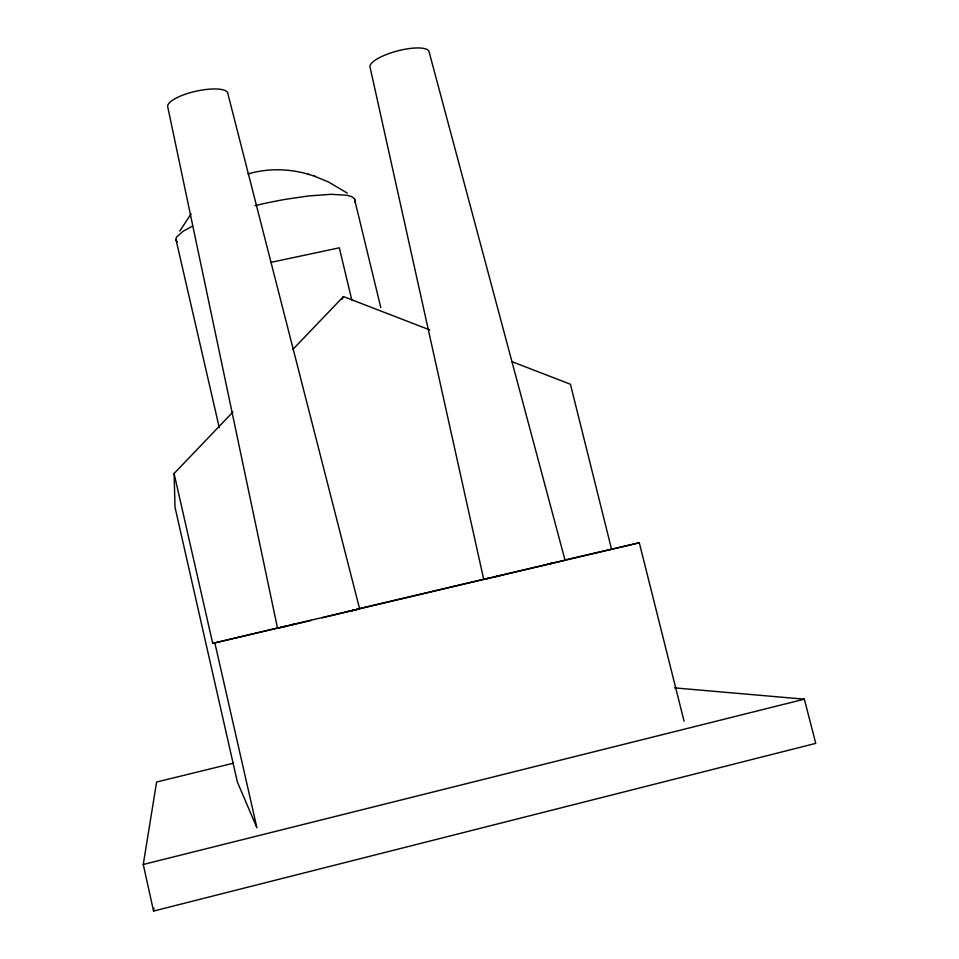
<?xml version="1.0" encoding="UTF-8"?>
<svg xmlns="http://www.w3.org/2000/svg" width="959" height="959" viewBox="0 0 959 959"><rect width="100%" height="100%" fill="white"/><g stroke="black" fill="none" stroke-linecap="round" stroke-linejoin="round"><path stroke-width="1.44" d="M674.501 687.879L804.361 699.171L815.737 743.369L153.56 911.05L153.836 908.101M153.56 911.05L143.263 864.479L156.605 782.017L233.517 763.184M342.171 299.256L343.43 296.583L429.776 329.92M179.824 230.999L191.105 213.857M256.401 826.586L237.352 781.957L175.029 507.311L174.094 473.506L232.953 412.01M292.843 349.448L343.43 296.583M192.579 226.06L183.253 231.155L176.876 236.741A58.775 12.97 -12.9 0 0 176.588 241.117L177.259 241.812M247.997 173.963C267.885 168.065 289.462 168.532 309.277 174.514M565.043 560.188L483.72 579.368L370.234 67.933A30.568 8.823 -14.8 0 1 395.54 51.45A30.568 8.823 -14.8 0 1 428.973 51.354L565.043 560.188L564.084 560.368M485.985 578.792L488.299 578.253M322.056 617.86L359.613 608.797L228.002 94.21A30.88 9.087 -12.7 0 0 198.153 90.757A30.88 9.087 -12.7 0 0 167.633 106.365L277.535 628.241L311.064 620.449M143.263 864.479L804.361 699.171M279.345 627.749L281.371 627.246M283.037 626.85L285.41 626.275M291.764 624.741L294.425 624.105M348.309 611.398L350.838 610.799M493.753 577.102L500.31 575.532M174.094 473.506L212.706 643.381L278.098 627.893M359.481 608.617L483.216 579.32M564.839 559.984L639.305 542.782L684.055 721.18M212.706 643.381L639.305 542.782M348.992 611.374L356.233 609.684M352.109 610.499L357.144 609.337M270.774 262.406L339.33 247.818L351.809 300.095M314.324 176.144L328.505 181.994L347.326 193.131M308.283 174.19L315.415 176.492M511.938 361.651L570.425 384.235L611.482 548.944M380.807 307.611L354.386 198.621L351.713 196.655L346.894 195.252L331.215 194.305L308.69 195.936L286.273 199.196A112.143 24.191 -13.1 0 0 255.046 205.646M219.275 427.642L175.977 239.522M214.948 643.285L256.904 827.761M354.794 199.388A58.499 12.863 -13.4 0 1 354.578 202.001M553.067 562.909L547.733 564.18L553.067 562.897"/></g></svg>
